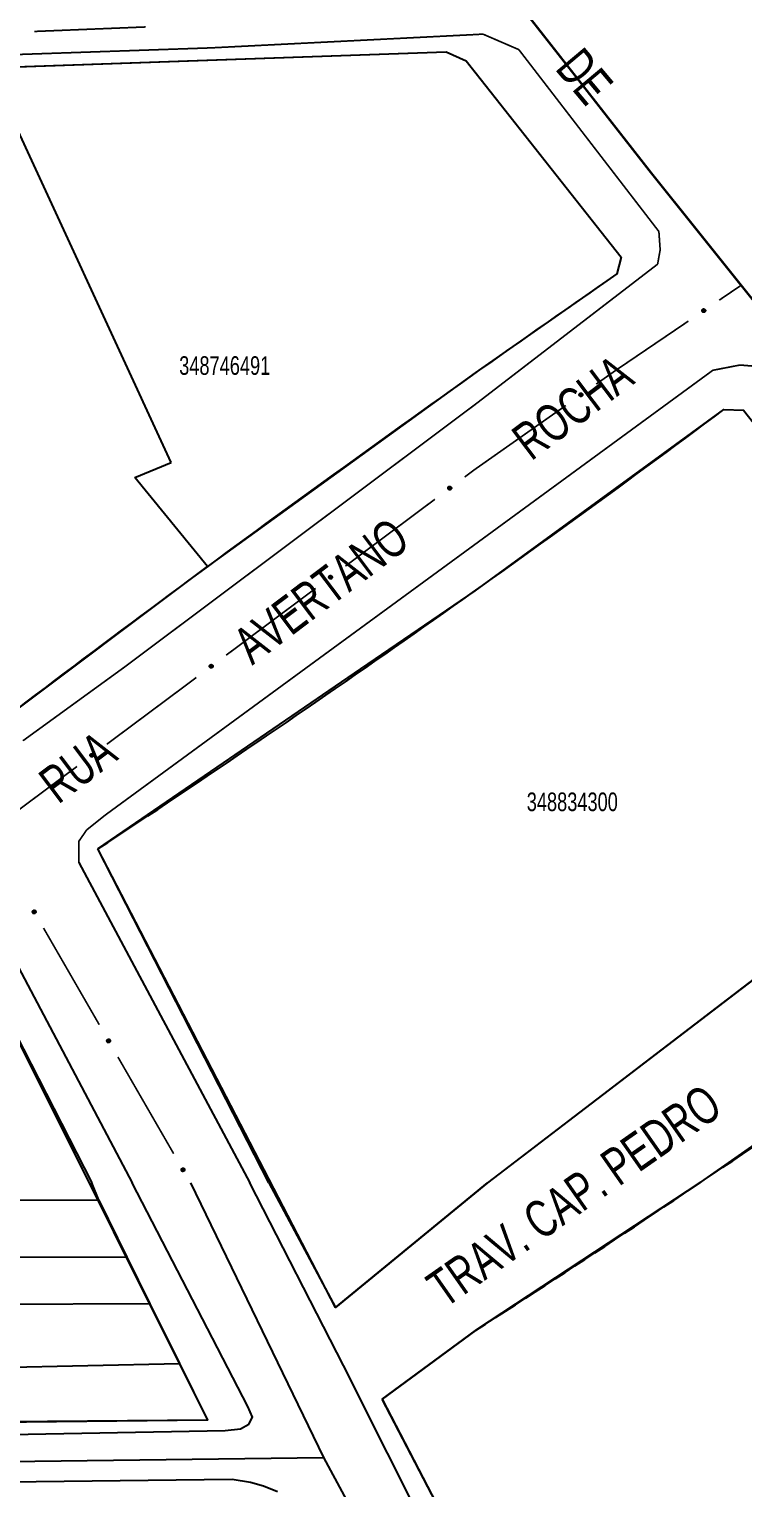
# Model space of a CAD drawing. Extents: x 199219 to 200475, y 4837288 to 4839440.
# Drawn here: x 199952.1 to 200028.8, y 4838713 to 4838869.8 of the extents above; entities that cross this region are included whole.
import ezdxf

# ---------------------------------------------------------------- set-up
doc = ezdxf.new("R2010")
doc.units = 0
doc.header["$LTSCALE"] = 3
doc.header["$MEASUREMENT"] = 0
for name, color, linetype in [('CD_MALHA_LOTES', 40, 'CONTINUOUS'), ('CD_TXT_QUADRA', 7, 'CONTINUOUS'), ('LM-LIM-SETOR-FISCAL', 7, 'CONTINUOUS'), ('RU-QUADRAS', 210, 'CONTINUOUS'), ('SV-EIXO-RUA-PAV', 20, 'CONTINUOUS'), ('SV-RUA-PAVIM-S-GUIA-C-GUIA', 7, 'CONTINUOUS'), ('SV-TXT-RUA-PAV-S-GUIA-C-GUIA', 7, 'CONTINUOUS')]:
    doc.layers.add(name, color=color, linetype=linetype)
doc.styles.add('3488-34-2D_TXTB$0$ARIAL', font='ARIAL.TTF')
doc.styles.add('ARIAL', font='ARIAL.TTF')
doc.linetypes.add('Limite', pattern='A,20,-3,[130,ltypeshp.shx,S=6.35,R=0,X=0,Y=0],-3,20', length=46)

msp = doc.modelspace()

# ---------------------------------------------------------------- linework, layer by layer
at = {"layer": 'CD_MALHA_LOTES'}
for p, q in [((199947.75, 4838865.63), (199996.89, 4838867.36)), ((199996.89, 4838867.36), (199999.05, 4838866.36)), ((199967.35, 4838823.19), (199947.75, 4838865.63)), ((199999.05, 4838866.36), (200000, 4838865.15)), ((200000, 4838865.15), (200015.7, 4838845.26)), ((200015.7, 4838845.26), (200015.23, 4838843.47)), ((200015.23, 4838843.47), (200000, 4838832.82)), ((200000, 4838832.82), (199971.26, 4838812.03)), ((200000, 4838809.41), (200026.72, 4838828.88)), ((200026.72, 4838828.88), (200028.86, 4838828.83)), ((199963.44, 4838821.59), (199967.35, 4838823.19)), ((199971.26, 4838812.03), (199963.44, 4838821.59)), ((199948.66, 4838795.1), (199971.26, 4838812.03)), ((199987.72, 4838801), (200000, 4838809.41)), ((199959.47, 4838781.65), (199987.72, 4838801)), ((200059.34, 4838790.17), (200001.328388, 4838745.74924)), ((199977.85, 4838745.75), (199959.47, 4838781.65)), ((200024.27, 4838745.83), (200067.29, 4838776)), ((199950.66, 4838761.75), (199958.8, 4838745.75))]:
    msp.add_line(p, q, dxfattribs=at)
at = {"layer": 'CD_MALHA_LOTES', "linetype": 'Continuous'}
for p, q in [((200024.27, 4838745.83), (200000.05, 4838729.89)), ((199959.56, 4838743.88), (199958.8, 4838745.75)), ((199977.85, 4838745.75), (199984.99, 4838732.35)), ((199984.99, 4838732.35), (200001.328388, 4838745.74924)), ((199928.85, 4838744.02), (199959.56, 4838743.88)), ((199959.56, 4838743.88), (199962.59, 4838737.76)), ((199928.63, 4838737.9), (199962.59, 4838737.76)), ((199962.59, 4838737.76), (199965.06, 4838732.77)), ((199965.06, 4838732.77), (199944.22, 4838732.68)), ((199965.06, 4838732.77), (199968.24, 4838726.34)), ((200000.05, 4838729.89), (199990, 4838722.52)), ((199943.98, 4838725.81), (199968.24, 4838726.34)), ((199968.24, 4838726.34), (199971.26, 4838720.25)), ((199990, 4838722.52), (200000, 4838703.32)), ((199971.26, 4838720.25), (199943.78, 4838719.95))]:
    msp.add_line(p, q, dxfattribs=at)
at = {"layer": 'LM-LIM-SETOR-FISCAL', "linetype": 'Limite', "ltscale": 0.1, "const_width": 0.25}
msp.add_lwpolyline([(200000, 4838878.49), (200011.28, 4838864.11), (200018.93, 4838854.32), (200037, 4838831.74)], dxfattribs=at)
at = {"layer": 'RU-QUADRAS', "color": 6, "linetype": 'Continuous'}
for points in [[(199911.73, 4838862.23), (199913.82, 4838864.44), (199996.89, 4838867.36), (199999.05, 4838866.36), (200015.7, 4838845.26), (200015.23, 4838843.47, 0.0110956434), (199948.66, 4838795.1), (199943.96, 4838795.91)], [(199959.47, 4838781.65, 0.0145867922), (200026.72, 4838828.88), (200028.86, 4838828.83), (200059.34, 4838790.17), (200001.33, 4838745.75), (199984.99, 4838732.35)], [(199990, 4838722.52), (200000.05, 4838729.89, 0.0147646422), (200067.29, 4838776), (200069.68, 4838775.11), (200097.71, 4838740.8), (200098.61, 4838738.79), (200098.83, 4838736.34), (200096.6, 4838733.44), (200072.55, 4838715.89), (200013.12, 4838680.08), (200011.84, 4838680.63)]]:
    msp.add_lwpolyline(points, format="xyb", close=True, dxfattribs=at)
msp.add_lwpolyline([(199776.4, 4838784.64), (199841.95, 4838789.2), (199841.85, 4838784.59), (199902.14, 4838789.22), (199899.52, 4838794.34), (199930.74, 4838801.39), (199971.26, 4838720.25), (199889.47, 4838719.58), (199866.44, 4838718.3), (199848.7, 4838718.42), (199799.25, 4838717.34), (199782.16, 4838716.52), (199779.38, 4838718.78)], close=True, dxfattribs=at)
at = {"layer": 'SV-EIXO-RUA-PAV', "const_width": 0.18}
for points in [[(199952.620223, 4838869.533567), (199964.610411, 4838870.018726)], [(200026.230945, 4838840.646088), (200027.885743, 4838841.769317)], [(200027.885743, 4838841.769317), (200028.590862, 4838842.247932)], [(200015.04, 4838833.05), (200022.921348, 4838838.39963)], [(200013.01611, 4838831.626178), (200014.651874, 4838832.776951)], [(200014.651874, 4838832.776951), (200015.04, 4838833.05)], [(199999.93, 4838822.42), (200009.744583, 4838829.324634)], [(199998.883707, 4838821.638119), (199999.684749, 4838822.236728)], [(199999.684749, 4838822.236728), (199999.93, 4838822.42)], [(199986.067035, 4838812.060389), (199995.679539, 4838819.243687)], [(199973.250363, 4838802.482659), (199982.862867, 4838809.665957)], [(199967.68, 4838798.32), (199970.046195, 4838800.088226)], [(199960.427544, 4838792.913164), (199967.643038, 4838798.292444)], [(199967.643038, 4838798.292444), (199967.68, 4838798.32)], [(199947.6, 4838783.35), (199957.220658, 4838790.522373)], [(199953.621557, 4838773.150425), (199959.615524, 4838762.754639)], [(199961.613512, 4838759.289377), (199967.607479, 4838748.893591)]]:
    msp.add_lwpolyline(points, dxfattribs=at)
at = {"layer": 'SV-EIXO-RUA-PAV'}
for points in [[(200024.395442, 4838839.533247), (200024.403953, 4838839.581409), (200024.421115, 4838839.621062), (200024.444949, 4838839.650014), (200024.472681, 4838839.670107), (200024.503368, 4838839.687468), (200024.538168, 4838839.698145), (200024.579417, 4838839.70144), (200024.62779, 4838839.693242), (200024.667255, 4838839.672991), (200024.69689, 4838839.651143), (200024.719507, 4838839.623432), (200024.735872, 4838839.593339), (200024.745768, 4838839.556824), (200024.748699, 4838839.514989), (200024.739278, 4838839.466547), (200024.722186, 4838839.427788), (200024.698397, 4838839.400389), (200024.670395, 4838839.377829), (200024.638854, 4838839.36048), (200024.604633, 4838839.350196), (200024.562506, 4838839.347321), (200024.514817, 4838839.357253), (200024.475965, 4838839.373859), (200024.44824, 4838839.397256), (200024.426649, 4838839.425325), (200024.408862, 4838839.455892), (200024.396673, 4838839.490427), (200024.395442, 4838839.533247)], [(200011.199494, 4838830.482767), (200011.207197, 4838830.531065), (200011.223693, 4838830.571), (200011.247039, 4838830.600347), (200011.274431, 4838830.620901), (200011.304822, 4838830.638773), (200011.339439, 4838830.650031), (200011.380627, 4838830.654016), (200011.429131, 4838830.646629), (200011.46893, 4838830.627042), (200011.498926, 4838830.605693), (200011.522003, 4838830.578365), (200011.53887, 4838830.54855), (200011.549375, 4838830.512205), (200011.553006, 4838830.470425), (200011.544398, 4838830.421833), (200011.527957, 4838830.382793), (200011.50463, 4838830.355), (200011.477009, 4838830.331973), (200011.445763, 4838830.314099), (200011.411719, 4838830.303244), (200011.369647, 4838830.299664), (200011.321798, 4838830.308796), (200011.282674, 4838830.32475), (200011.25456, 4838830.347679), (200011.232503, 4838830.375383), (200011.214207, 4838830.405648), (200011.201441, 4838830.439974), (200011.199494, 4838830.482767)], [(199997.100634, 4838820.443074), (199997.106949, 4838820.491573), (199997.122293, 4838820.531964), (199997.144787, 4838820.561969), (199997.171578, 4838820.583301), (199997.201445, 4838820.602037), (199997.235724, 4838820.614283), (199997.276781, 4838820.619448), (199997.325477, 4838820.613455), (199997.365821, 4838820.595017), (199997.396417, 4838820.574538), (199997.420269, 4838820.547882), (199997.437984, 4838820.518564), (199997.449527, 4838820.482535), (199997.454355, 4838820.440877), (199997.447144, 4838820.392057), (199997.431829, 4838820.352562), (199997.40931, 4838820.324111), (199997.38236, 4838820.300302), (199997.35164, 4838820.281539), (199997.317921, 4838820.269712), (199997.275969, 4838820.264927), (199997.227878, 4838820.272683), (199997.188312, 4838820.287507), (199997.159552, 4838820.309621), (199997.136709, 4838820.336681), (199997.117553, 4838820.366408), (199997.103808, 4838820.400354), (199997.100634, 4838820.443074)], [(199984.283962, 4838810.865344), (199984.290276, 4838810.913843), (199984.305621, 4838810.954234), (199984.328115, 4838810.984239), (199984.354906, 4838811.005571), (199984.384773, 4838811.024307), (199984.419052, 4838811.036553), (199984.460109, 4838811.041718), (199984.508805, 4838811.035725), (199984.549149, 4838811.017287), (199984.579745, 4838810.996808), (199984.603597, 4838810.970152), (199984.621312, 4838810.940833), (199984.632855, 4838810.904805), (199984.637683, 4838810.863147), (199984.630472, 4838810.814327), (199984.615157, 4838810.774832), (199984.592638, 4838810.746381), (199984.565688, 4838810.722572), (199984.534968, 4838810.703809), (199984.501249, 4838810.691982), (199984.459297, 4838810.687197), (199984.411206, 4838810.694952), (199984.37164, 4838810.709777), (199984.34288, 4838810.731891), (199984.320037, 4838810.758951), (199984.300881, 4838810.788678), (199984.287136, 4838810.822624), (199984.283962, 4838810.865344)], [(199971.46729, 4838801.287614), (199971.473604, 4838801.336113), (199971.488949, 4838801.376504), (199971.511443, 4838801.406509), (199971.538234, 4838801.42784), (199971.568101, 4838801.446577), (199971.60238, 4838801.458823), (199971.643437, 4838801.463988), (199971.692133, 4838801.457995), (199971.732477, 4838801.439557), (199971.763073, 4838801.419077), (199971.786925, 4838801.392422), (199971.80464, 4838801.363103), (199971.816183, 4838801.327075), (199971.821011, 4838801.285417), (199971.8138, 4838801.236597), (199971.798485, 4838801.197102), (199971.775966, 4838801.168651), (199971.749016, 4838801.144842), (199971.718295, 4838801.126079), (199971.684577, 4838801.114252), (199971.642624, 4838801.109466), (199971.594534, 4838801.117222), (199971.554968, 4838801.132047), (199971.526208, 4838801.154161), (199971.503365, 4838801.181221), (199971.484209, 4838801.210948), (199971.470464, 4838801.244894), (199971.46729, 4838801.287614)], [(199958.643114, 4838791.720145), (199958.649484, 4838791.768637), (199958.664874, 4838791.809011), (199958.687402, 4838791.83899), (199958.714218, 4838791.860291), (199958.744106, 4838791.878993), (199958.778399, 4838791.891201), (199958.819462, 4838791.896319), (199958.86815, 4838791.890271), (199958.908474, 4838791.871787), (199958.939047, 4838791.851273), (199958.962868, 4838791.82459), (199958.98055, 4838791.795251), (199958.992052, 4838791.75921), (199958.996832, 4838791.717546), (199958.989566, 4838791.668735), (199958.974207, 4838791.629257), (199958.951655, 4838791.600832), (199958.924678, 4838791.577053), (199958.893936, 4838791.558325), (199958.860204, 4838791.546536), (199958.818247, 4838791.541799), (199958.770165, 4838791.549609), (199958.730615, 4838791.564479), (199958.701881, 4838791.586626), (199958.679069, 4838791.613711), (199958.659946, 4838791.64346), (199958.64624, 4838791.677422), (199958.643114, 4838791.720145)], [(199952.646159, 4838775.062513), (199952.693568, 4838775.050498), (199952.731858, 4838775.030477), (199952.758987, 4838775.004586), (199952.776994, 4838774.975457), (199952.79206, 4838774.943581), (199952.800159, 4838774.908092), (199952.800424, 4838774.866713), (199952.788704, 4838774.81907), (199952.765617, 4838774.781194), (199952.741657, 4838774.753239), (199952.712364, 4838774.732713), (199952.681153, 4838774.718596), (199952.644011, 4838774.711402), (199952.602074, 4838774.711544), (199952.554452, 4838774.724487), (199952.517049, 4838774.744373), (199952.491466, 4838774.770104), (199952.471017, 4838774.799684), (199952.456026, 4838774.832412), (199952.448277, 4838774.867294), (199952.448495, 4838774.909518), (199952.461893, 4838774.956351), (199952.481301, 4838774.993882), (199952.506666, 4838775.01982), (199952.536242, 4838775.039296), (199952.568029, 4838775.054796), (199952.603364, 4838775.064423), (199952.646159, 4838775.062513)], [(199960.638114, 4838761.201465), (199960.685524, 4838761.18945), (199960.723813, 4838761.169429), (199960.750942, 4838761.143539), (199960.768949, 4838761.114409), (199960.784015, 4838761.082533), (199960.792115, 4838761.047044), (199960.792379, 4838761.005665), (199960.78066, 4838760.958022), (199960.757572, 4838760.920146), (199960.733613, 4838760.892191), (199960.704319, 4838760.871665), (199960.673108, 4838760.857548), (199960.635966, 4838760.850354), (199960.594029, 4838760.850496), (199960.546408, 4838760.863439), (199960.509005, 4838760.883325), (199960.483422, 4838760.909056), (199960.462973, 4838760.938637), (199960.447982, 4838760.971364), (199960.440232, 4838761.006246), (199960.440451, 4838761.04847), (199960.453849, 4838761.095303), (199960.473256, 4838761.132834), (199960.498622, 4838761.158772), (199960.528197, 4838761.178248), (199960.559984, 4838761.193748), (199960.59532, 4838761.203375), (199960.638114, 4838761.201465)], [(199968.63007, 4838747.340418), (199968.677479, 4838747.328402), (199968.715769, 4838747.308381), (199968.742897, 4838747.282491), (199968.760905, 4838747.253361), (199968.775971, 4838747.221485), (199968.78407, 4838747.185997), (199968.784335, 4838747.144617), (199968.772615, 4838747.096974), (199968.749528, 4838747.059098), (199968.725568, 4838747.031143), (199968.696275, 4838747.010617), (199968.665064, 4838746.9965), (199968.627922, 4838746.989306), (199968.585985, 4838746.989448), (199968.538363, 4838747.002391), (199968.50096, 4838747.022277), (199968.475377, 4838747.048009), (199968.454928, 4838747.077589), (199968.439937, 4838747.110316), (199968.432188, 4838747.145198), (199968.432406, 4838747.187422), (199968.445804, 4838747.234255), (199968.465212, 4838747.271787), (199968.490577, 4838747.297724), (199968.520153, 4838747.3172), (199968.55194, 4838747.3327), (199968.587275, 4838747.342327), (199968.63007, 4838747.340418)]]:
    msp.add_lwpolyline(points, close=True, dxfattribs=at)
for points in [[(200024.395442, 4838839.533247), (200024.579417, 4838839.70144)], [(200024.396673, 4838839.490427), (200024.62779, 4838839.693242)], [(200024.397763, 4838839.510821), (200024.601744, 4838839.693805)], [(200024.401144, 4838839.559293), (200024.55291, 4838839.69529)], [(200024.403953, 4838839.581409), (200024.538168, 4838839.698145)], [(200024.406761, 4838839.475699), (200024.643483, 4838839.680907)], [(200024.408862, 4838839.455892), (200024.667255, 4838839.672991)], [(200024.413639, 4838839.604056), (200024.513997, 4838839.687018)], [(200024.420274, 4838839.443642), (200024.676955, 4838839.660749)], [(200024.421115, 4838839.621062), (200024.503368, 4838839.687468)], [(200024.426649, 4838839.425325), (200024.69689, 4838839.651143)], [(200024.439836, 4838839.412393), (200024.708211, 4838839.634138)], [(200024.44824, 4838839.397256), (200024.719507, 4838839.623432)], [(200024.465406, 4838839.38687), (200024.725474, 4838839.606276)], [(200024.475965, 4838839.373859), (200024.735872, 4838839.593339)], [(200024.49775, 4838839.365946), (200024.737496, 4838839.571557)], [(200024.514817, 4838839.357253), (200024.745768, 4838839.556824)], [(200024.54098, 4838839.355709), (200024.745002, 4838839.533773)], [(200024.562506, 4838839.347321), (200024.748699, 4838839.514989)], [(200024.58679, 4838839.35382), (200024.73783, 4838839.486027)], [(200024.604633, 4838839.350196), (200024.739278, 4838839.466547)], [(200024.624977, 4838839.358302), (200024.725698, 4838839.44316)], [(200024.638854, 4838839.36048), (200024.722186, 4838839.427788)], [(200011.199494, 4838830.482767), (200011.380627, 4838830.654016)], [(200011.201441, 4838830.439974), (200011.429131, 4838830.646629)], [(200011.20219, 4838830.460384), (200011.403079, 4838830.646756)], [(200011.204759, 4838830.508905), (200011.354227, 4838830.647424)], [(200011.207197, 4838830.531065), (200011.339439, 4838830.650031)], [(200011.211774, 4838830.425417), (200011.445028, 4838830.634558)], [(200011.214207, 4838830.405648), (200011.46893, 4838830.627042)], [(200011.216502, 4838830.553871), (200011.315458, 4838830.638502)], [(200011.223693, 4838830.571), (200011.304822, 4838830.638773)], [(200011.225822, 4838830.393591), (200011.478833, 4838830.614963)], [(200011.232503, 4838830.375383), (200011.498926, 4838830.605693)], [(200011.245904, 4838830.362673), (200011.51053, 4838830.58888)], [(200011.25456, 4838830.347679), (200011.522003, 4838830.578365)], [(200011.271898, 4838830.337582), (200011.528257, 4838830.56131)], [(200011.282674, 4838830.32475), (200011.53887, 4838830.54855)], [(200011.304587, 4838830.317202), (200011.540858, 4838830.526798)], [(200011.321798, 4838830.308796), (200011.549375, 4838830.512205)], [(200011.347983, 4838830.307691), (200011.548995, 4838830.489145)], [(200011.369647, 4838830.299664), (200011.553006, 4838830.470425)], [(200011.393818, 4838830.306569), (200011.542624, 4838830.441286)], [(200011.411719, 4838830.303244), (200011.544398, 4838830.421833)], [(200011.431925, 4838830.311689), (200011.531211, 4838830.398221)], [(200011.445763, 4838830.314099), (200011.527957, 4838830.382793)], [(199997.100634, 4838820.443074), (199997.276781, 4838820.619448)], [(199997.103808, 4838820.400354), (199997.325477, 4838820.613455)], [(199997.103971, 4838820.420777), (199997.299432, 4838820.612835)], [(199997.105147, 4838820.469352), (199997.250581, 4838820.612101)], [(199997.106949, 4838820.491573), (199997.235724, 4838820.614283)], [(199997.114554, 4838820.3861), (199997.341713, 4838820.601845)], [(199997.115596, 4838820.514636), (199997.212084, 4838820.602071)], [(199997.117553, 4838820.366408), (199997.365821, 4838820.595017)], [(199997.122293, 4838820.531964), (199997.201445, 4838820.602037)], [(199997.129509, 4838820.35469), (199997.376067, 4838820.583228)], [(199997.136709, 4838820.336681), (199997.396417, 4838820.574538)], [(199997.15047, 4838820.324361), (199997.408499, 4838820.558064)], [(199997.159552, 4838820.309621), (199997.420269, 4838820.547882)], [(199997.177172, 4838820.300026), (199997.427009, 4838820.531015)], [(199997.188312, 4838820.287507), (199997.437984, 4838820.518564)], [(199997.210433, 4838820.280592), (199997.440595, 4838820.496878)], [(199997.227878, 4838820.272683), (199997.449527, 4838820.482535)], [(199997.254083, 4838820.272329), (199997.449809, 4838820.459474)], [(199997.275969, 4838820.264927), (199997.454355, 4838820.440877)], [(199997.299932, 4838820.272522), (199997.444813, 4838820.411451)], [(199997.317921, 4838820.269712), (199997.447144, 4838820.392057)], [(199997.337876, 4838820.278733), (199997.43464, 4838820.368077)], [(199997.35164, 4838820.281539), (199997.431829, 4838820.352562)], [(199984.283962, 4838810.865344), (199984.460109, 4838811.041718)], [(199984.287136, 4838810.822624), (199984.508805, 4838811.035725)], [(199984.287299, 4838810.843047), (199984.48276, 4838811.035105)], [(199984.288475, 4838810.891622), (199984.433909, 4838811.034371)], [(199984.290276, 4838810.913843), (199984.419052, 4838811.036553)], [(199984.297882, 4838810.808369), (199984.525041, 4838811.024115)], [(199984.298924, 4838810.936906), (199984.395412, 4838811.024341)], [(199984.300881, 4838810.788678), (199984.549149, 4838811.017287)], [(199984.305621, 4838810.954234), (199984.384773, 4838811.024307)], [(199984.312837, 4838810.776959), (199984.559395, 4838811.005498)], [(199984.320037, 4838810.758951), (199984.579745, 4838810.996808)], [(199984.333798, 4838810.74663), (199984.591827, 4838810.980334)], [(199984.34288, 4838810.731891), (199984.603597, 4838810.970152)], [(199984.3605, 4838810.722296), (199984.610337, 4838810.953284)], [(199984.37164, 4838810.709777), (199984.621312, 4838810.940833)], [(199984.393761, 4838810.702861), (199984.623923, 4838810.919148)], [(199984.411206, 4838810.694952), (199984.632855, 4838810.904805)], [(199984.437411, 4838810.694598), (199984.633137, 4838810.881744)], [(199984.459297, 4838810.687197), (199984.637683, 4838810.863147)], [(199984.48326, 4838810.694792), (199984.628141, 4838810.833721)], [(199984.501249, 4838810.691982), (199984.630472, 4838810.814327)], [(199984.521204, 4838810.701002), (199984.617968, 4838810.790347)], [(199984.534968, 4838810.703809), (199984.615157, 4838810.774832)], [(199971.46729, 4838801.287614), (199971.643437, 4838801.463988)], [(199971.470464, 4838801.244894), (199971.692133, 4838801.457995)], [(199971.470627, 4838801.265317), (199971.666088, 4838801.457375)], [(199971.471803, 4838801.313892), (199971.617236, 4838801.456641)], [(199971.473604, 4838801.336113), (199971.60238, 4838801.458823)], [(199971.48121, 4838801.230639), (199971.708369, 4838801.446385)], [(199971.482252, 4838801.359176), (199971.578739, 4838801.44661)], [(199971.484209, 4838801.210948), (199971.732477, 4838801.439557)], [(199971.488949, 4838801.376504), (199971.568101, 4838801.446577)], [(199971.496165, 4838801.199229), (199971.742723, 4838801.427768)], [(199971.503365, 4838801.181221), (199971.763073, 4838801.419077)], [(199971.517126, 4838801.1689), (199971.775154, 4838801.402604)], [(199971.526208, 4838801.154161), (199971.786925, 4838801.392422)], [(199971.543828, 4838801.144565), (199971.793665, 4838801.375554)], [(199971.554968, 4838801.132047), (199971.80464, 4838801.363103)], [(199971.577089, 4838801.125131), (199971.807251, 4838801.341418)], [(199971.594534, 4838801.117222), (199971.816183, 4838801.327075)], [(199971.620739, 4838801.116868), (199971.816465, 4838801.304014)], [(199971.642624, 4838801.109466), (199971.821011, 4838801.285417)], [(199971.666588, 4838801.117061), (199971.811469, 4838801.255991)], [(199971.684577, 4838801.114252), (199971.8138, 4838801.236597)], [(199971.704532, 4838801.123272), (199971.801296, 4838801.212617)], [(199971.718295, 4838801.126079), (199971.798485, 4838801.197102)], [(199958.643114, 4838791.720145), (199958.819462, 4838791.896319)], [(199958.64624, 4838791.677422), (199958.86815, 4838791.890271)], [(199958.646426, 4838791.697844), (199958.842105, 4838791.88968)], [(199958.647657, 4838791.746418), (199958.793253, 4838791.889002)], [(199958.649484, 4838791.768637), (199958.778399, 4838791.891201)], [(199958.65697, 4838791.663155), (199958.884374, 4838791.878643)], [(199958.658158, 4838791.79169), (199958.754745, 4838791.879015)], [(199958.659946, 4838791.64346), (199958.908474, 4838791.871787)], [(199958.664874, 4838791.809011), (199958.744106, 4838791.878993)], [(199958.671889, 4838791.631728), (199958.918706, 4838791.859986)], [(199958.679069, 4838791.613711), (199958.939047, 4838791.851273)], [(199958.692816, 4838791.601375), (199958.951109, 4838791.834786)], [(199958.701881, 4838791.586626), (199958.962868, 4838791.82459)], [(199958.71949, 4838791.57701), (199958.969589, 4838791.807715)], [(199958.730615, 4838791.564479), (199958.98055, 4838791.795251)], [(199958.752729, 4838791.557538), (199958.983136, 4838791.773563)], [(199958.770165, 4838791.549609), (199958.992052, 4838791.75921)], [(199958.79637, 4838791.549226), (199958.992308, 4838791.736148)], [(199958.818247, 4838791.541799), (199958.996832, 4838791.717546)], [(199958.842218, 4838791.549367), (199958.987257, 4838791.688132)], [(199958.860204, 4838791.546536), (199958.989566, 4838791.668735)], [(199958.88017, 4838791.555534), (199958.977035, 4838791.644769)], [(199958.893936, 4838791.558325), (199958.974207, 4838791.629257)], [(199952.448277, 4838774.867294), (199952.554452, 4838774.724487)], [(199952.448495, 4838774.909518), (199952.602074, 4838774.711544)], [(199952.453198, 4838774.884824), (199952.573986, 4838774.724504)], [(199952.45487, 4838774.84641), (199952.532122, 4838774.739744)], [(199952.456026, 4838774.832412), (199952.517049, 4838774.744373)], [(199952.458437, 4838774.930372), (199952.621078, 4838774.713855)], [(199952.461893, 4838774.956351), (199952.644011, 4838774.711402)], [(199952.471813, 4838774.972736), (199952.65931, 4838774.718572)], [(199952.481301, 4838774.993882), (199952.681153, 4838774.718596)], [(199952.495051, 4838775.00346), (199952.694816, 4838774.728019)], [(199952.506666, 4838775.01982), (199952.712364, 4838774.732713)], [(199952.522378, 4838775.027092), (199952.723868, 4838774.743194)], [(199952.536242, 4838775.039296), (199952.741657, 4838774.753239)], [(199952.554976, 4838775.044312), (199952.752697, 4838774.772417)], [(199952.568029, 4838775.054796), (199952.765617, 4838774.781194)], [(199952.587937, 4838775.055441), (199952.775253, 4838774.804323)], [(199952.603364, 4838775.064423), (199952.788704, 4838774.81907)], [(199952.623624, 4838775.061841), (199952.791174, 4838774.845005)], [(199952.646159, 4838775.062513), (199952.800424, 4838774.866713)], [(199952.671717, 4838775.054919), (199952.796232, 4838774.893599)], [(199952.693568, 4838775.050498), (199952.800159, 4838774.908092)], [(199952.715445, 4838775.039179), (199952.790833, 4838774.933013)], [(199952.731858, 4838775.030477), (199952.79206, 4838774.943581)], [(199960.440232, 4838761.006246), (199960.546408, 4838760.863439)], [(199960.440451, 4838761.04847), (199960.594029, 4838760.850496)], [(199960.445153, 4838761.023776), (199960.565941, 4838760.863456)], [(199960.446825, 4838760.985363), (199960.524078, 4838760.878696)], [(199960.447982, 4838760.971364), (199960.509005, 4838760.883325)], [(199960.450393, 4838761.069324), (199960.613034, 4838760.852807)], [(199960.453849, 4838761.095303), (199960.635966, 4838760.850354)], [(199960.463769, 4838761.111688), (199960.651266, 4838760.857525)], [(199960.473256, 4838761.132834), (199960.673108, 4838760.857548)], [(199960.487006, 4838761.142412), (199960.686772, 4838760.866971)], [(199960.498622, 4838761.158772), (199960.704319, 4838760.871665)], [(199960.514333, 4838761.166044), (199960.715824, 4838760.882146)], [(199960.528197, 4838761.178248), (199960.733613, 4838760.892191)], [(199960.546932, 4838761.183264), (199960.744652, 4838760.911369)], [(199960.559984, 4838761.193748), (199960.757572, 4838760.920146)], [(199960.579892, 4838761.194393), (199960.767208, 4838760.943275)], [(199960.59532, 4838761.203375), (199960.78066, 4838760.958022)], [(199960.615579, 4838761.200794), (199960.783129, 4838760.983957)], [(199960.638114, 4838761.201465), (199960.792379, 4838761.005665)], [(199960.663673, 4838761.193871), (199960.788188, 4838761.032551)], [(199960.685524, 4838761.18945), (199960.792115, 4838761.047044)], [(199960.7074, 4838761.178131), (199960.782789, 4838761.071965)], [(199960.723813, 4838761.169429), (199960.784015, 4838761.082533)], [(199968.432188, 4838747.145198), (199968.538363, 4838747.002391)], [(199968.432406, 4838747.187422), (199968.585985, 4838746.989448)], [(199968.437109, 4838747.162728), (199968.557897, 4838747.002409)], [(199968.438781, 4838747.124315), (199968.516033, 4838747.017648)], [(199968.439937, 4838747.110316), (199968.50096, 4838747.022277)], [(199968.442348, 4838747.208276), (199968.604989, 4838746.991759)], [(199968.445804, 4838747.234255), (199968.627922, 4838746.989306)], [(199968.455724, 4838747.25064), (199968.643221, 4838746.996477)], [(199968.465212, 4838747.271787), (199968.665064, 4838746.9965)], [(199968.478962, 4838747.281364), (199968.678727, 4838747.005923)], [(199968.490577, 4838747.297724), (199968.696275, 4838747.010617)], [(199968.506289, 4838747.304996), (199968.707779, 4838747.021099)], [(199968.520153, 4838747.3172), (199968.725568, 4838747.031143)], [(199968.538887, 4838747.322216), (199968.736608, 4838747.050321)], [(199968.55194, 4838747.3327), (199968.749528, 4838747.059098)], [(199968.571848, 4838747.333345), (199968.759164, 4838747.082227)], [(199968.587275, 4838747.342327), (199968.772615, 4838747.096974)], [(199968.607535, 4838747.339746), (199968.775085, 4838747.122909)], [(199968.63007, 4838747.340418), (199968.784335, 4838747.144617)], [(199968.655628, 4838747.332823), (199968.780143, 4838747.171503)], [(199968.677479, 4838747.328402), (199968.78407, 4838747.185997)], [(199968.699356, 4838747.317083), (199968.774744, 4838747.210917)], [(199968.715769, 4838747.308381), (199968.775971, 4838747.221485)], [(199969.424445, 4838745.75), (199983.692706, 4838716.220024), (200000, 4838685.998535)], [(199500.366905, 4838709.962766), (199504.917638, 4838710.15238), (199540.565049, 4838710.910835), (199597.733637, 4838711.479677), (199604.559737, 4838711.290063), (199609.489698, 4838711.479677), (199640.396761, 4838711.858905), (199680.500099, 4838712.238133), (199705.576161, 4838712.485187), (199776.729147, 4838713.186202), (199784.124089, 4838712.996588), (199842.351567, 4838714.120654), (199879.310261, 4838714.892727), (199983.692706, 4838716.220024)]]:
    msp.add_lwpolyline(points, dxfattribs=at)
at = {"layer": 'SV-RUA-PAVIM-S-GUIA-C-GUIA'}
for p, q in [((199957.425172, 4838780.182188), (199975.8, 4838745.75)), ((199946.105131, 4838778.00224), (199963.16, 4838745.75))]:
    msp.add_line(p, q, dxfattribs=at)
at = {"layer": 'SV-RUA-PAVIM-S-GUIA-C-GUIA', "const_width": 0.18}
for points in [[(200000, 4838869.2), (199971.63, 4838867.77)], [(200000, 4838869.2), (200000.84, 4838869.25)], [(200000.84, 4838869.25), (200004.7, 4838867.58)], [(199971.63, 4838867.77), (199911.86, 4838865.72)], [(200004.7, 4838867.58), (200019.75, 4838848.03)], [(200019.75, 4838848.03), (200019.89, 4838846.06), (200019.613299, 4838844.515728)], [(200019.613299, 4838844.515728), (200000, 4838829.43)], [(200025.55, 4838833.11), (200028.475986, 4838833.67636), (200030.439442, 4838833.51053), (200031.877085, 4838833.042021)], [(200000, 4838814.4), (200025.55, 4838833.11)], [(199962.29, 4838801.18), (200000, 4838829.43)], [(200000, 4838814.4), (199981.76, 4838801.05)], [(199951.407156, 4838793.281203), (199962.29, 4838801.18)], [(199981.76, 4838801.05), (199960.29, 4838785.32)], [(199960.29, 4838785.32), (199958.26, 4838783.7)], [(199958.26, 4838783.7), (199957.400923, 4838782.452217), (199957.425172, 4838780.182188)]]:
    msp.add_lwpolyline(points, dxfattribs=at)
at = {"layer": 'SV-RUA-PAVIM-S-GUIA-C-GUIA'}
for points in [[(199777.10219, 4838745.75), (199778.173982, 4838720.283485), (199778.447581, 4838718.543272), (199779.305872, 4838717.00237), (199780.111647, 4838716.104754), (199781.184755, 4838715.747051), (199782.215111, 4838715.629588), (199840.134483, 4838716.664493), (199839.378021, 4838727.320335), (199837.852591, 4838727.363337), (199837.117944, 4838744.84894), (199840.288618, 4838745.035451), (199844.010279, 4838716.736358), (199907.618557, 4838717.915783), (199973.146839, 4838719.130809), (199974.798416, 4838719.317657), (199975.702526, 4838719.810528), (199976.083744, 4838720.55762), (199975.593334, 4838721.711745), (199963.164254, 4838745.75)], [(200000, 4838697.938882), (199985.855009, 4838726.105614), (199975.800675, 4838745.75)], [(199978.76707, 4838712.534738), (199977.272139, 4838713.146785), (199975.875539, 4838713.558011), (199973.878139, 4838713.874015), (199907.618557, 4838713.080867), (199882.85228, 4838712.208129)]]:
    msp.add_lwpolyline(points, dxfattribs=at)

# ---------------------------------------------------------------- texts
at = {"layer": 'CD_TXT_QUADRA', "style": 'ARIAL', "width": 0.7}
for s, p in [('348746491', (199968.2, 4838832.62)), ('348834300', (200005.55, 4838785.72))]:
    msp.add_text(s, height=2, dxfattribs=at).set_placement(p)
at = {"layer": 'SV-TXT-RUA-PAV-S-GUIA-C-GUIA', "width": 0.7}
for s, rotation, style, p in [('DE', 310, 'ARIAL', (200008.494598, 4838865.506425)), ('ROCHA', 37, 'ARIAL', (200006.029043, 4838823.296415)), ('AVERTANO', 37, 'ARIAL', (199976.049776, 4838801.343819)), ('RUA', 37, 'ARIAL', (199955.2, 4838786.39)), ('TRAV. CAP. PEDRO', 35, '3488-34-2D_TXTB$0$ARIAL', (199996.744738, 4838732.225423))]:
    msp.add_text(s, height=4, rotation=rotation, dxfattribs=dict(at, style=style)).set_placement(p)

doc.saveas('drawing.dxf')
